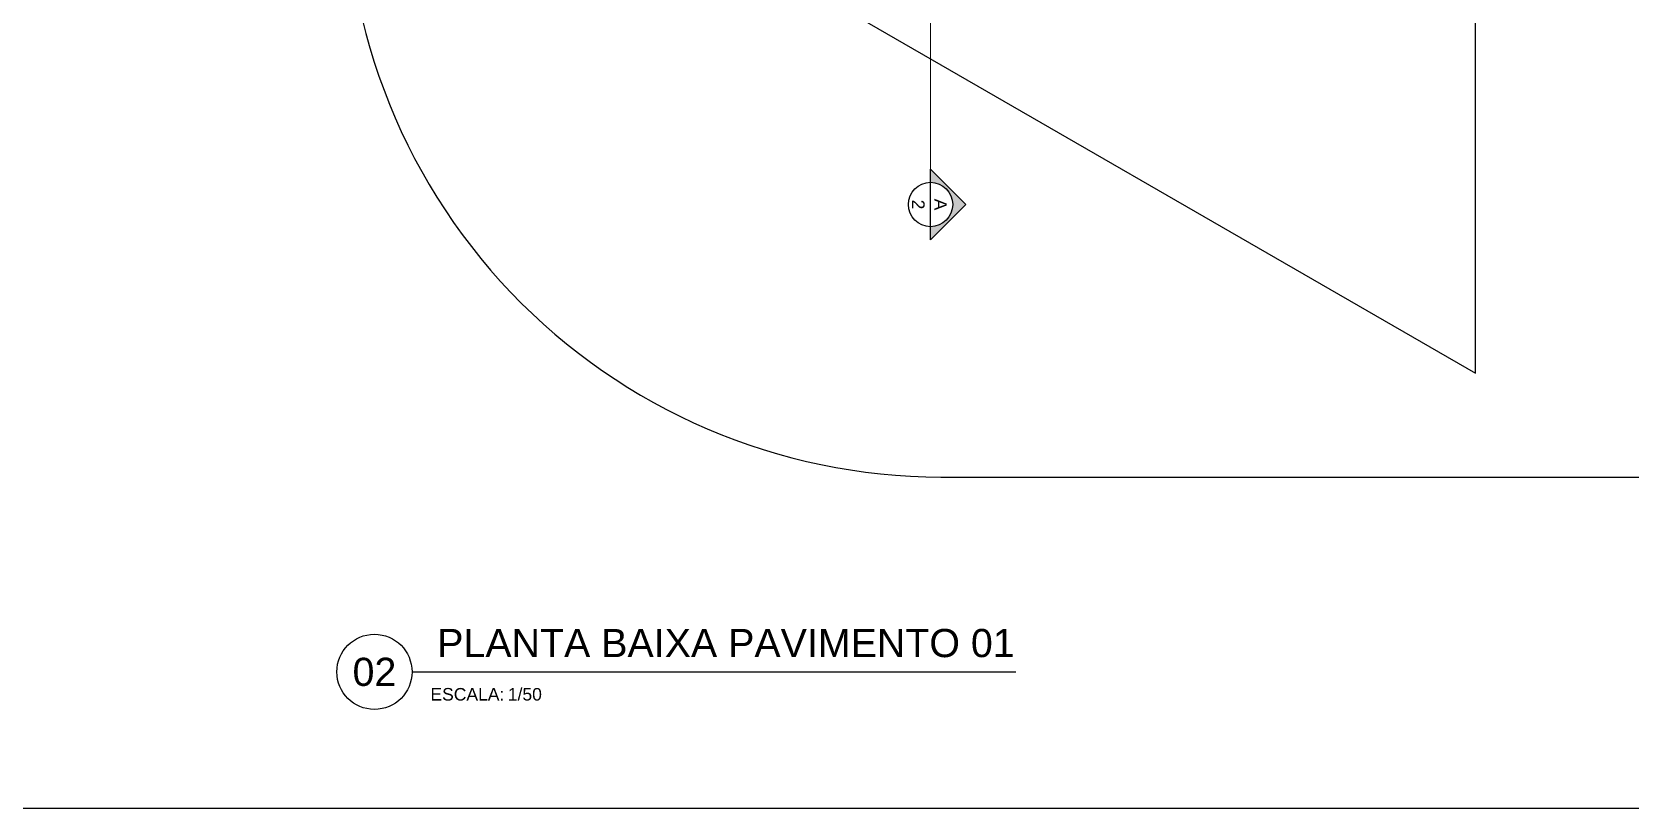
# Model space of a CAD drawing. Header units: metres. Extents: x 97 to 197, y 104 to 205.
# Drawn here: x 117.05 to 129.81, y 105.46 to 111.66 of the extents above; entities that cross this region are included whole.
import ezdxf
from ezdxf.enums import TextEntityAlignment as Align

# ---------------------------------------------------------------- set-up
doc = ezdxf.new("R2010")
doc.units = ezdxf.units.M
for name, pattern in [('CENTER', [50.8, 31.75, -6.35, 6.35, -6.35]), ('DASHDOT', [1, 0.5, -0.25, 0, -0.25]), ('HIDDEN', [0.375, 0.25, -0.125])]:
    doc.linetypes.add(name, pattern=pattern)
doc.layers.get('0').update_dxf_attribs({"plot": 0})
for name, color, linetype in [('14-ANOTAÇÃO', 7, 'Continuous'), ('5-PISO', 1, 'Continuous'), ('7-PISO_INF', 253, 'Continuous'), ('SIMB_02', 2, 'Continuous'), ('SIMB_TXT', 1, 'Continuous')]:
    doc.layers.add(name, color=color, linetype=linetype)
for name, color, linetype, lineweight in [('CORTE', 2, 'CENTER', 9), ('LINHA DE CORTE', 2, 'DASHDOT', 25), ('SIMBOLO CORTE', 2, 'Continuous', 25)]:
    doc.layers.add(name, color=color, linetype=linetype, lineweight=lineweight)
doc.styles.add('SIMB', font='arial.ttf')
doc.styles.get("Standard").update_dxf_attribs({"font": 'arial.ttf', "height": 2.5})

# ---------------------------------------------------------------- blocks, each defined once
blk = doc.blocks.new('*U247')
at = {"layer": 'SIMB_02'}
blk.add_line((6, 0), (102.4, 0), dxfattribs=at)
blk.add_circle((0, 0), 6, dxfattribs=at)
at = {"layer": 'SIMB_TXT', "style": 'SIMB'}
blk.add_text('ESCALA:', height=2, dxfattribs=at).set_placement((8.94, -4.58))
blk.add_attdef('TITULO_DO_DESENHO', text='', height=4.5, dxfattribs=at).set_placement((10.02, 1), align=Align.BOTTOM_LEFT)
blk.add_attdef('NUM', text='', height=4.5, dxfattribs=at).set_placement((0, 0), align=Align.MIDDLE_CENTER)
blk.add_attdef('ESCALA', (21.3, -4.58), '', height=2, dxfattribs=at)
blk = doc.blocks.new('SIMBOLO DE CORTE ARRUMADO')
at = {"layer": 'SIMBOLO CORTE'}
h = blk.add_hatch(color=256, dxfattribs=at)
h.dxf.hatch_style = 1
h.paths.add_polyline_path([(0.283, 0.283), (0, 0), (0.106, 0, -1), (0.46, 0), (0.566, 0)])
at = {"layer": 'LINHA DE CORTE'}
blk.add_line((0.283, 0.283), (0.283, 0.283), dxfattribs=at)
at = {"layer": 'SIMBOLO CORTE'}
for p, q in [((0, 0), (0.283, 0.283)), ((0.283, 0.283), (0.566, 0)), ((0.566, 0), (0, 0))]:
    blk.add_line(p, q, dxfattribs=at)
blk.add_circle((0.283, 0), 0.177, dxfattribs=at)
for p in [(0.283, 0), (0.283, -0.177)]:
    blk.add_attdef('PRANCHA', text='', height=0.1, dxfattribs=at).set_placement(p, align=Align.BOTTOM_CENTER)

msp = doc.modelspace()

# ---------------------------------------------------------------- linework, layer by layer
msp.add_lwpolyline([(116.65, 105.462), (136.65, 105.462), (136.65, 130.462), (116.65, 130.462)], close=True)
at = {"layer": '5-PISO', "color": 251, "true_color": 0x636466}
msp.add_lwpolyline([(123.076, 115.011), (123.076, 112.109), (128.576, 108.934), (128.576, 111.835)], close=True, dxfattribs=at)
at = {"layer": '7-PISO_INF'}
msp.add_lwpolyline([(119.564, 127.82), (119.564, 123.007), (119.564, 113.075, 0.426655), (124.309, 108.104), (134.076, 108.104), (134.076, 127.82)], format="xyb", close=True, dxfattribs=at)
at = {"layer": 'CORTE', "transparency": 33554687}
msp.add_line((124.226, 110.457), (124.226, 113.533), dxfattribs=at)

# ---------------------------------------------------------------- block references
at = {"layer": '14-ANOTAÇÃO', "xscale": 0.05, "yscale": 0.05, "zscale": 0.05}
msp.add_blockref('*U247', (119.786, 106.549), dxfattribs=at).add_auto_attribs({'TITULO_DO_DESENHO': 'PLANTA BAIXA PAVIMENTO 01', 'NUM': '02', 'ESCALA': '1/50'})
at = {"layer": 'CORTE', "transparency": 33554687}
ref = msp.add_blockref('SIMBOLO DE CORTE ARRUMADO', (124.226, 110.563), dxfattribs=dict(at, rotation=269.9999999999987))
ref.add_attrib('PRANCHA', '2', dxfattribs={"layer": 'SIMBOLO CORTE', "linetype": 'HIDDEN', "height": 0.1, "rotation": 270}).set_placement((124.049, 110.28), align=Align.BOTTOM_CENTER)
ref.add_attrib('PRANCHA', 'A', dxfattribs={"layer": 'SIMBOLO CORTE', "height": 0.1, "rotation": 270}).set_placement((124.226, 110.28), align=Align.BOTTOM_CENTER)

doc.saveas('drawing.dxf')
